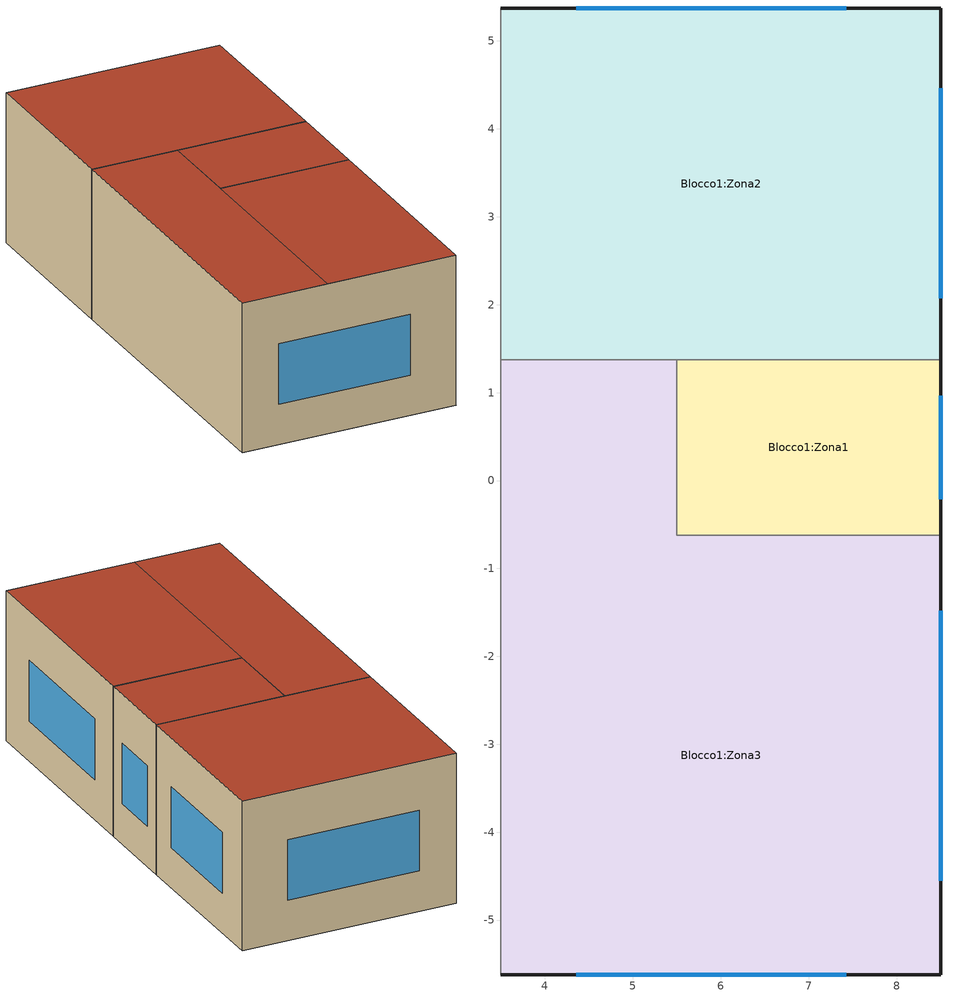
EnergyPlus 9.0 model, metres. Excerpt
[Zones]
Blocco1:Zona3
 floor adiabatic (Pavimento interno di progetto): 5.5,-0.62 3.5,-0.62 3.5,1.37 5.5,1.37 z0; 8.5,-5.63 3.5,-5.63 3.5,-0.62 8.5,-0.62 z0
 wall outside (Parete di progetto): 3.5,-5.62 8.5,-5.62 8.5,-0.62 z0:3.5
 wall to Blocco1:Zona1 (Partizione di progetto): 8.5,-0.62 5.5,-0.62 5.5,1.38 z0:3.5
 wall to Blocco1:Zona2 (Partizione di progetto): 5.5,1.38 3.5,1.38 z0:3.5
 wall adiabatic (Partizione di progetto): 3.5,1.38 3.5,-5.62 z0:3.5
 window (1001): 4.36,-5.62 7.43,-5.62 / 8.5,-4.55 8.5,-1.48 z0.94:2.36
 roof outside (Tetto Piano di progetto): 5.5,-5.62 8.5,-5.62 8.5,-0.62 5.5,-0.62 z3.5; 3.5,-5.62 5.5,-5.62 5.5,1.38 3.5,1.38 z3.5
Blocco1:Zona1
 floor adiabatic (Pavimento interno di progetto): 8.5,-0.62 5.5,-0.62 5.5,1.38 8.5,1.38 z0
 wall outside (Parete di progetto): 8.5,-0.62 8.5,1.38 z0:3.5
 wall to Blocco1:Zona2 (Partizione di progetto): 8.5,1.38 5.5,1.38 z0:3.5
 window (1001): 8.5,-0.21 8.5,0.96 z0.94:2.36
 roof outside (Tetto Piano di progetto): 5.5,-0.62 8.5,-0.62 8.5,1.38 5.5,1.38 z3.5
Blocco1:Zona2
 floor adiabatic (Pavimento interno di progetto): 8.5,1.38 3.5,1.38 3.5,5.38 8.5,5.38 z0
 wall outside (Parete di progetto): 8.5,1.38 8.5,5.38 3.5,5.38 z0:3.5
 wall adiabatic (Partizione di progetto): 3.5,5.38 3.5,1.38 z0:3.5
 window (1001): 8.5,2.07 8.5,4.46 / 7.43,5.38 4.36,5.38 z0.94:2.36
 roof outside (Tetto Piano di progetto): 3.5,1.38 8.5,1.38 8.5,5.38 3.5,5.38 z3.5
[Site:Location]
Senza titolo (O1-O1:31-12)  (01-01:31-12): Latitude {deg}=60.2; Longitude {deg}=11.08; Time Zone {hr}=1; Elevation {m}=204
[Site:GroundTemperature:BuildingSurface]
18, 18, 18, 18, 18, 18, 18, 18, 18, 18, 18, 18
[Site:GroundTemperature:Deep]
14, 14, 14, 14, 14, 14, 14, 14, 14, 14, 14, 14
[Site:GroundTemperature:Shallow]
14, 14, 14, 14, 14, 14, 14, 14, 14, 14, 14, 14
[Site:GroundTemperature:FCfactorMethod]
-2.98, -1.17, 2.35, 5.68, 11.99, 15.31, 16.23, 14.55, 10.66, 5.81, 1.03, -2.12
[Site:GroundReflectance]
0.2, 0.2, 0.2, 0.2, 0.2, 0.2, 0.2, 0.2, 0.2, 0.2, 0.2, 0.2
[Site:GroundReflectance:SnowModifier]
2, 2
[SizingPeriod:DesignDay] Day of Month=15; Humidity Condition Type=WetBulb; Barometric Pressure {Pa}=98898.2; Wind Direction {deg}=0; Rain Indicator=No; Snow Indicator=No
Name | Month | Day Type | Maximum Dry-Bulb Temperature {C} | Daily Dry-Bulb Temperature Range {deltaC} | Wetbulb or DewPoint at Maximum Dry-Bulb {C} | Wind Speed {m/s} | Daylight Saving Time Indicator | Solar Model Indicator | Sky Clearness
Summer Design Day in Senza titolo (O1-O1:31-12) Jun | 6 | SummerDesignDay | 27.5 | 13.9 | 16.1 | 0 | Yes | ASHRAEClearSky | 0.98
Summer Design Day in Senza titolo (O1-O1:31-12) Jul | 7 | SummerDesignDay | 28.8 | 12.9 | 17.4 | 0 | Yes | ASHRAEClearSky | 0.98
Summer Design Day in Senza titolo (O1-O1:31-12) Aug | 8 | SummerDesignDay | 27 | 12.1 | 16.6 | 0 | Yes | ASHRAEClearSky | 0.98
Summer Design Day in Senza titolo (O1-O1:31-12) Sep | 9 | SummerDesignDay | 21.3 | 10.3 | 14.8 | 0 | Yes | ASHRAEClearSky | 0.98
Winter Design Day in Senza titolo (O1-O1:31-12) | 1 | WinterDesignDay | -20.1 | 0 | -20.1 | 11.1 | No |  | 0
[Building]
Building: North Axis {deg}=0; Terrain=Suburbs; Loads Convergence Tolerance Value=.04; Temperature Convergence Tolerance Value {deltaC}=.4; Solar Distribution=FullExteriorWithReflections; Maximum Number of Warmup Days=25; Minimum Number of Warmup Days=6
[Material:NoMass] Roughness=Rough; Thermal Absorptance=0.9; Solar Absorptance=0.7; Visible Absorptance=0.7
Name | Thermal Resistance {m2-K/W}
3_RVAL_3 | .18
5_RVAL_2 | .15
[Construction]
Pavimento interno di progetto; Massa interna di progetto: Cast Concrete (Dense)_.1
Tetto Piano di progetto: Asphalt 1_.O1, MW Glass Wool (rolls)_.1445, 3_RVAL_3, Plasterboard_.O13
Partizione di progetto: Gypsum Plasterboard_.O25, 5_RVAL_2, Gypsum Plasterboard_.O25
Parete di progetto: Brickwork Outer_.1, XPS Extruded Polystyrene  - CO2 Blowing_.O795, Concrete Block (Medium)_.1, Gypsum Plastering_.O13
1001: 2, 1004, 2, 1004, 41
[WindowMaterial:Gas]
1004: Gas Type=Argon; Thickness {m}=.013
[WindowMaterial:Glazing] Optical Data Type=SpectralAverage; Thickness {m}=.003; Infrared Transmittance at Normal Incidence=0; Back Side Infrared Hemispherical Emissivity=.84; Conductivity {W/m-K}=.9; Dirt Correction Factor for Solar and Visible Transmittance=1
Name | Solar Transmittance at Normal Incidence | Front Side Solar Reflectance at Normal Incidence | Back Side Solar Reflectance at Normal Incidence | Visible Transmittance at Normal Incidence | Front Side Visible Reflectance at Normal Incidence | Back Side Visible Reflectance at Normal Incidence | Front Side Infrared Hemispherical Emissivity
2 | .837 | .075 | .075 | .898 | .081 | .081 | .84
41 | .63 | .22 | .19 | .85 | .079 | .056 | .1
[Material] Roughness=Rough; Thermal Absorptance=0.9
Name | Thickness {m} | Conductivity {W/m-K} | Density {kg/m3} | Specific Heat {J/kg-K} | Solar Absorptance | Visible Absorptance
Cast Concrete (Dense)_.1 | .1 | 1.4 | 2100 | 840 | 0.6 | 0.6
Asphalt 1_.O1 | .01 | 0.7 | 2100 | 1000 | 0.85 | 0.9
MW Glass Wool (rolls)_.1445 | .1445 | 0.04 | 12 | 840 | 0.6 | 0.6
Plasterboard_.O13 | .013 | 0.25 | 2800 | 896 | 0.5 | 0.5
Gypsum Plasterboard_.O25 | .025 | 0.25 | 900 | 1000 | 0.5 | 0.5
Brickwork Outer_.1 | .1 | 0.84 | 1700 | 800 | 0.7 | 0.7
XPS Extruded Polystyrene  - CO2 Blowing_.O795 | .0795 | 0.034 | 35 | 1400 | 0.6 | 0.6
Concrete Block (Medium)_.1 | .1 | 0.51 | 1400 | 1000 | 0.6 | 0.6
Gypsum Plastering_.O13 | .013 | 0.4 | 1000 | 1000 | 0.5 | 0.5
[Zone] Type=1; Multiplier=1; Zone Inside Convection Algorithm=TARP; Part of Total Floor Area=Yes
Name | Volume {m3} | Floor Area {m2}
Blocco1:Zona3 | 85.5641 | 25.1659
Blocco1:Zona1 | 16.5396 | 4.8646
Blocco1:Zona2 | 57.2137 | 16.8276
[PEOPLE] Number of People Calculation Method=People/Area; Fraction Radiant=.3; Sensible Heat Fraction=AutoCalculate; Carbon Dioxide Generation Rate {m3/s-W}=3.82e-08; Enable ASHRAE 55 Comfort Warnings=No; Mean Radiant Temperature Calculation Type=ZoneAveraged; Work Efficiency Schedule=Work efficiency; Clothing Insulation Calculation Method=ClothingInsulationSchedule; Air Velocity Schedule=AirVelocitySchedule
Name | Zone or ZoneList | Number of People Schedule | People per Zone Floor Area {person/m2} | Activity Level Schedule | Clothing Insulation Schedule
People Blocco1:Zona3 | Blocco1:Zona3 | Residential Occ | 0.0215278 | Activity Schedule 424 | Clothing Schedule 424
People Blocco1:Zona1 | Blocco1:Zona1 | Dwell_DomToilet_Occ | 0.0243172 | Activity Schedule 433 | Clothing Schedule 433
People Blocco1:Zona2 | Blocco1:Zona2 | Dwell_DomBed_Occ | 0.0229388 | Activity Schedule 440 | Clothing Schedule 440
[Lights] Design Level Calculation Method=Watts/Area; Return Air Fraction=0; Fraction Radiant=.42; Fraction Visible=.18; Fraction Replaceable=1
Name | Zone or ZoneList | Schedule | Watts per Zone Floor Area {W/m2}
Blocco1:Zona3 | Blocco1:Zona3 | Residential Light | 15
Blocco1:Zona1 | Blocco1:Zona1 | Dwell_DomToilet_Light | 5
Blocco1:Zona2 | Blocco1:Zona2 | Dwell_DomBed_Light | 5
[OtherEquipment] Fuel Type=Electricity; Design Level Calculation Method=Watts/Area; Fraction Latent=0; Fraction Radiant=.2; Fraction Lost=0; Carbon Dioxide Generation Rate {m3/s-W}=0
Name | Zone or ZoneList | Schedule | Power per Zone Floor Area {W/m2}
Blocco1:Zona3 Miscellaneous gain 1 | Blocco1:Zona3 | On 24/7 | 13.03
Blocco1:Zona1 Equipment gain 1 | Blocco1:Zona1 | Dwell_DomToilet_Equip | 1.61
Blocco1:Zona2 Equipment gain 1 | Blocco1:Zona2 | Dwell_DomBed_Equip | 3.58
[Daylighting:Controls] Daylighting Method=SplitFlux; Availability Schedule=On; Lighting Control Type=Continuous; Minimum Input Power Fraction for Continuous or ContinuousOff Dimming Control=0.1; Minimum Light Output Fraction for Continuous or ContinuousOff Dimming Control=0.1; Number of Stepped Control Steps=1; Probability Lighting will be Reset When Needed in Manual Stepped Control=1; Glare Calculation Azimuth Angle of View Direction Clockwise from Zone y-Axis {deg}=0; Maximum Allowable Discomfort Glare Index=22; DElight Gridding Resolution {m2}=1; Fraction of Zone Controlled by Reference Point 1=1
Name | Zone | Glare Calculation Daylighting Reference Point | Daylighting Reference Point 1 | Illuminance Setpoint at Reference Point 1 {lux}
Blocco1:Zona3 | Blocco1:Zona3 | Blocco1:Zona3 Ref Point 1 | Blocco1:Zona3 Ref Point 1 | 300
Blocco1:Zona1 | Blocco1:Zona1 | Blocco1:Zona1 Ref Point 1 | Blocco1:Zona1 Ref Point 1 | 100
Blocco1:Zona2 | Blocco1:Zona2 | Blocco1:Zona2 Ref Point 1 | Blocco1:Zona2 Ref Point 1 | 100
[ZoneInfiltration:DesignFlowRate] Schedule=On 24/7; Design Flow Rate Calculation Method=Flow/zone; Constant Term Coefficient=1; Temperature Term Coefficient=0; Velocity Term Coefficient=0; Velocity Squared Term Coefficient=0
Name | Zone or ZoneList | Design Flow Rate {m3/s}
Blocco1:Zona3 Infiltration | Blocco1:Zona3 | .016637
Blocco1:Zona1 Infiltration | Blocco1:Zona1 | .003216
Blocco1:Zona2 Infiltration | Blocco1:Zona2 | .011125
[ZoneVentilation:DesignFlowRate] Design Flow Rate Calculation Method=Flow/zone; Ventilation Type=NATURAL; Fan Pressure Rise {Pa}=0; Fan Total Efficiency=1; Constant Term Coefficient=1; Temperature Term Coefficient=0; Velocity Term Coefficient=0; Velocity Squared Term Coefficient=0; Minimum Indoor Temperature {C}=18; Maximum Indoor Temperature {C}=100; Delta Temperature {deltaC}=3; Minimum Outdoor Temperature {C}=15; Maximum Outdoor Temperature {C}=24; Maximum Wind Speed {m/s}=40
Name | Zone or ZoneList | Schedule | Design Flow Rate {m3/s}
Blocco1:Zona3 Nat Vent | Blocco1:Zona3 | Residential Occ | .118839
Blocco1:Zona1 Nat Vent | Blocco1:Zona1 | Dwell_DomToilet_Occ | .022972
Blocco1:Zona2 Nat Vent | Blocco1:Zona2 | Dwell_DomBed_Occ | .079463
[InternalMass]
Blocco1:Zona3 Internal mass: Construction=Massa interna di progetto; Zone=Blocco1:Zona3; Surface Area {m2}=12
[Sizing:Zone] Zone Cooling Design Supply Air Temperature Input Method=SupplyAirTemperature; Zone Cooling Design Supply Air Temperature {C}=12; Zone Cooling Design Supply Air Temperature Difference {deltaC}=0; Zone Heating Design Supply Air Temperature Input Method=SupplyAirTemperature; Zone Heating Design Supply Air Temperature {C}=35; Zone Heating Design Supply Air Temperature Difference {deltaC}=0; Zone Cooling Design Supply Air Humidity Ratio {kgWater/kgDryAir}=0.0077; Zone Heating Design Supply Air Humidity Ratio {kgWater/kgDryAir}=0.0156; Zone Heating Sizing Factor=1.25; Zone Cooling Sizing Factor=1.15; Cooling Design Air Flow Method=DesignDay; Cooling Minimum Air Flow Fraction=0; Heating Design Air Flow Method=DesignDay
Name | Design Specification Outdoor Air Object | Design Specification Zone Air Distribution Object
Blocco1:Zona3 | Blocco1:Zona3 | Blocco1:Zona3
Blocco1:Zona1 | Blocco1:Zona1 | Blocco1:Zona1
Blocco1:Zona2 | Blocco1:Zona2 | Blocco1:Zona2
[DesignSpecification:ZoneAirDistribution] Zone Air Distribution Effectiveness in Cooling Mode=1; Zone Air Distribution Effectiveness in Heating Mode=1
Blocco1:Zona3; Blocco1:Zona1; Blocco1:Zona2
[DesignSpecification:OutdoorAir] Outdoor Air Method=Flow/Person; Outdoor Air Flow per Zone Floor Area {m3/s-m2}=0; Outdoor Air Flow per Zone {m3/s}=0; Outdoor Air Flow Air Changes per Hour {1/hr}=0
Name | Outdoor Air Flow per Person {m3/s-person} | Outdoor Air Schedule
Blocco1:Zona3 | .0023597 | Residential Occ
Blocco1:Zona1 | .012 | Dwell_DomToilet_Occ
Blocco1:Zona2 | .01 | Dwell_DomBed_Occ
[ZoneControl:Thermostat] Control Type Schedule=Zone Control Type Sched
Name | Zone or ZoneList | Control 1
Blocco1:Zona3 Thermostat | Blocco1:Zona3 | Dual Setpoint - Zone Blocco1:Zona3
Blocco1:Zona1 Thermostat | Blocco1:Zona1 | Dual Setpoint - Zone Blocco1:Zona1
Blocco1:Zona2 Thermostat | Blocco1:Zona2 | Dual Setpoint - Zone Blocco1:Zona2
[ThermostatSetpoint:DualSetpoint]
Name | Heating Setpoint Temperature Schedule | Cooling Setpoint Temperature Schedule
Dual Setpoint - Zone Blocco1:Zona3 | Blocco1:Zona3 Heating Setpoint Schedule | Blocco1:Zona3 Cooling SP Sch
Dual Setpoint - Zone Blocco1:Zona1 | Blocco1:Zona1 Heating Setpoint Schedule | Blocco1:Zona1 Cooling SP Sch
Dual Setpoint - Zone Blocco1:Zona2 | Blocco1:Zona2 Heating Setpoint Schedule | Blocco1:Zona2 Cooling SP Sch
[Zone equipment]
Blocco1:Zona3: Blocco1:Zona3 Ideal Loads Air
Blocco1:Zona1: Blocco1:Zona1 Ideal Loads Air
Blocco1:Zona2: Blocco1:Zona2 Ideal Loads Air
[ZoneHVAC:IdealLoadsAirSystem] Maximum Heating Supply Air Temperature {C}=35; Minimum Cooling Supply Air Temperature {C}=12; Maximum Heating Supply Air Humidity Ratio {kgWater/kgDryAir}=0.0156; Minimum Cooling Supply Air Humidity Ratio {kgWater/kgDryAir}=0.0077; Heating Limit=LimitCapacity; Maximum Heating Air Flow Rate {m3/s}=Autosize; Maximum Sensible Heating Capacity {W}=Autosize; Cooling Limit=LimitFlowRateAndCapacity; Maximum Cooling Air Flow Rate {m3/s}=Autosize; Maximum Total Cooling Capacity {W}=Autosize; Dehumidification Control Type=None; Humidification Control Type=None; Outdoor Air Economizer Type=NoEconomizer; Heat Recovery Type=Sensible; Sensible Heat Recovery Effectiveness=0.7; Latent Heat Recovery Effectiveness=0.65
Name | Heating Availability Schedule | Cooling Availability Schedule | Design Specification Outdoor Air Object
Blocco1:Zona3 Ideal Loads Air | Blocco1:Zona3 Heating Availability Sch | Blocco1:Zona3 Cooling Availability Sch | Blocco1:Zona3
Blocco1:Zona1 Ideal Loads Air | Blocco1:Zona1 Heating Availability Sch | Blocco1:Zona1 Cooling Availability Sch | Blocco1:Zona1
Blocco1:Zona2 Ideal Loads Air | Blocco1:Zona2 Heating Availability Sch | Blocco1:Zona2 Cooling Availability Sch | Blocco1:Zona2
[Schedule:Compact]
On; On 24/7: Through: 12/31, For: AllDays, Until: 24:00, 1
Work efficiency: Through: 12/31, For: AllDays, Until: 24:00, 0
AirVelocitySchedule: Through: 12/31, For: AllDays, Until: 24:00, .137
Dwell_DomToilet_Occ: Through: 31 Dec, For: Weekdays SummerDesignDay, Until: 06:00, 0, Until: 07:00, 0.25, Until: 09:00, 1, Until: 10:00, 0.25, Until: 18:00, 0, Until: 19:00, 0.5, Until: 21:00, 1, Until: 22:00, 0.3, Until: 24:00, 0, For: Weekends, Until: 06:00, 0, Until: 07:00, 0.25, Until: 09:00, 1, Until: 10:00, 0.25, Until: 18:00, 0, Until: 19:00, 0.5, Until: 21:00, 1, Until: 22:00, 0.3, Until: 24:00, 0, For: Holidays, Until: 06:00, 0, Until: 07:00, 0.25, Until: 09:00, 1, Until: 10:00, 0.25, Until: 18:00, 0, Until: 19:00, 0.5, Until: 21:00, 1, Until: 22:00, 0.3, Until: 24:00, 0, For: WinterDesignDay AllOtherDays, Until: 24:00, 0
Dwell_DomToilet_Light: Through: 31 Dec, For: Weekdays SummerDesignDay, Until: 06:00, 0, Until: 10:00, 1, Until: 18:00, 0, Until: 22:00, 1, Until: 24:00, 0, For: Weekends, Until: 06:00, 0, Until: 10:00, 1, Until: 18:00, 0, Until: 22:00, 1, Until: 24:00, 0, For: Holidays, Until: 06:00, 0, Until: 10:00, 1, Until: 18:00, 0, Until: 22:00, 1, Until: 24:00, 0, For: WinterDesignDay AllOtherDays, Until: 24:00, 0
Dwell_DomToilet_Equip: Through: 31 Dec, For: Weekdays SummerDesignDay, Until: 07:00, 0.06196, Until: 08:00, 0.53098, Until: 09:00, 1, Until: 10:00, 0.53098, Until: 17:00, 0.06196, Until: 18:00, 0.29647, Until: 19:00, 0.53098, Until: 20:00, 0.76549, Until: 22:00, 1, Until: 23:00, 0.76549, Until: 24:00, 0.29647, For: Weekends, Until: 07:00, 0.06196, Until: 08:00, 0.53098, Until: 09:00, 1, Until: 10:00, 0.53098, Until: 17:00, 0.06196, Until: 18:00, 0.29647, Until: 19:00, 0.53098, Until: 20:00, 0.76549, Until: 22:00, 1, Until: 23:00, 0.76549, Until: 24:00, 0.29647, For: Holidays, Until: 07:00, 0.06196, Until: 08:00, 0.53098, Until: 09:00, 1, Until: 10:00, 0.53098, Until: 17:00, 0.06196, Until: 18:00, 0.29647, Until: 19:00, 0.53098, Until: 20:00, 0.76549, Until: 22:00, 1, Until: 23:00, 0.76549, Until: 24:00, 0.29647, For: WinterDesignDay AllOtherDays, Until: 24:00, 0
Dwell_DomBed_Occ: Through: 31 Dec, For: Weekdays SummerDesignDay, Until: 07:00, 1, Until: 08:00, 0.5, Until: 09:00, 0.25, Until: 22:00, 0, Until: 23:00, 0.25, Until: 24:00, 0.75, For: Weekends, Until: 07:00, 1, Until: 08:00, 0.5, Until: 09:00, 0.25, Until: 22:00, 0, Until: 23:00, 0.25, Until: 24:00, 0.75, For: Holidays, Until: 07:00, 1, Until: 08:00, 0.5, Until: 09:00, 0.25, Until: 22:00, 0, Until: 23:00, 0.25, Until: 24:00, 0.75, For: WinterDesignDay AllOtherDays, Until: 24:00, 0
Dwell_DomBed_Light: Through: 31 Dec, For: Weekdays SummerDesignDay, Until: 07:00, 0, Until: 10:00, 1, Until: 19:00, 0, Until: 23:00, 0.2, Until: 24:00, 0, For: Weekends, Until: 07:00, 0, Until: 10:00, 1, Until: 19:00, 0, Until: 23:00, 0.2, Until: 24:00, 0, For: Holidays, Until: 07:00, 0, Until: 10:00, 1, Until: 19:00, 0, Until: 23:00, 0.2, Until: 24:00, 0, For: WinterDesignDay AllOtherDays, Until: 24:00, 0
Dwell_DomBed_Equip: Through: 31 Dec, For: Weekdays SummerDesignDay, Until: 07:00, 0.06993, Until: 08:00, 0.53497, Until: 09:00, 1, Until: 10:00, 0.53497, Until: 17:00, 0.06993, Until: 18:00, 0.30245, Until: 19:00, 0.53497, Until: 20:00, 0.76748, Until: 22:00, 1, Until: 23:00, 0.76748, Until: 24:00, 0.30245, For: Weekends, Until: 07:00, 0.06993, Until: 08:00, 0.53497, Until: 09:00, 1, Until: 10:00, 0.53497, Until: 17:00, 0.06993, Until: 18:00, 0.30245, Until: 19:00, 0.53497, Until: 20:00, 0.76748, Until: 22:00, 1, Until: 23:00, 0.76748, Until: 24:00, 0.30245, For: Holidays, Until: 07:00, 0.06993, Until: 08:00, 0.53497, Until: 09:00, 1, Until: 10:00, 0.53497, Until: 17:00, 0.06993, Until: 18:00, 0.30245, Until: 19:00, 0.53497, Until: 20:00, 0.76748, Until: 22:00, 1, Until: 23:00, 0.76748, Until: 24:00, 0.30245, For: WinterDesignDay AllOtherDays, Until: 24:00, 0
Residential Occ: Through: 31 Dec, For: Weekdays, Until: 05:00, 1, Until: 06:00, 0.8, Until: 08:00, 0.75, Until: 09:00, 0.5, Until: 15:00, 0.43, Until: 18:00, 0.5, Until: 21:00, 0.75, Until: 24:00, 0.8, For: Saturday, Until: 07:00, 1, Until: 08:00, 0.8, Until: 09:00, 0.75, Until: 10:00, 0.5, Until: 15:00, 0.43, Until: 18:00, 0.5, Until: 21:00, 0.75, Until: 24:00, 0.8, For: Sunday Holidays, Until: 07:00, 1, Until: 08:00, 0.8, Until: 09:00, 0.75, Until: 10:00, 0.5, Until: 15:00, 0.43, Until: 18:00, 0.5, Until: 21:00, 0.75, Until: 24:00, 0.8, For: SummerDesignDay, Until: 24:00, 1, For: AllOtherDays, Until: 24:00, 0
Residential Light: Through: 31 Dec, For: Weekdays, Until: 06:00, 0, Until: 22:00, 1, Until: 23:00, 0.8, Until: 24:00, 0.2, For: Saturday, Until: 07:00, 0, Until: 22:00, 1, Until: 23:00, 0.8, Until: 24:00, 0.2, For: Sunday Holidays, Until: 07:00, 0, Until: 22:00, 1, Until: 23:00, 0.8, Until: 24:00, 0.2, For: SummerDesignDay, Until: 24:00, 1, For: AllOtherDays, Until: 24:00, 0
Activity Schedule 424: Through: 12/31, For: AllDays, Until: 24:00, 117
Clothing Schedule 424; Clothing Schedule 433; Clothing Schedule 440: Through: 4/1, For: AllDays, Until: 24:00, 1, Through: 9/30, For: AllDays, Until: 24:00, .5, Through: 12/31, For: AllDays, Until: 24:00, 1
Activity Schedule 433: Through: 12/31, For: AllDays, Until: 24:00, 126
Activity Schedule 440: Through: 12/31, For: AllDays, Until: 24:00, 81
Blocco1:Zona3 Heating Setpoint Schedule: Through: 31 May, For: AllDays, Until: 24:00, 20, Through: 10 Sep, For: AllDays, Until: 24:00, -50, Through: 31 Dec, For: AllDays, Until: 24:00, 20
Blocco1:Zona3 Heating Availability Sch; Blocco1:Zona1 Heating Availability Sch; Blocco1:Zona2 Heating Availability Sch: Through: 31 May, For: AllDays, Until: 24:00, 1, Through: 10 Sep, For: AllDays, Until: 24:00, 0, Through: 31 Dec, For: AllDays, Until: 24:00, 1
Blocco1:Zona3 Cooling SP Sch; Blocco1:Zona1 Cooling SP Sch; Blocco1:Zona2 Cooling SP Sch: Through: 31 May, For: AllDays, Until: 24:00, 100, Through: 10 Sep, For: AllDays, Until: 24:00, 26, Through: 31 Dec, For: AllDays, Until: 24:00, 100
Blocco1:Zona3 Cooling Availability Sch; Blocco1:Zona1 Cooling Availability Sch; Blocco1:Zona2 Cooling Availability Sch: Through: 31 May, For: AllDays, Until: 24:00, 0, Through: 10 Sep, For: AllDays, Until: 24:00, 1, Through: 31 Dec, For: AllDays, Until: 24:00, 0
Blocco1:Zona1 Heating Setpoint Schedule; Blocco1:Zona2 Heating Setpoint Schedule: Through: 31 May, For: AllDays, Until: 24:00, 18, Through: 10 Sep, For: AllDays, Until: 24:00, -50, Through: 31 Dec, For: AllDays, Until: 24:00, 18
[Schedule:Day:Hourly]
Summer Control Type Day Sch; Winter Control Type Day Sch: 4, 4, 4, 4, 4, 4, 4, 4, 4, 4, 4, 4, 4, 4, 4, 4, 4, 4, 4, 4, 4, 4, 4, 4
[Schedule:Week:Daily]
Summer Control Type Week Sch: Summer Control Type Day Sch, Summer Control Type Day Sch, Summer Control Type Day Sch, Summer Control Type Day Sch, Summer Control Type Day Sch, Summer Control Type Day Sch, Summer Control Type Day Sch, Summer Control Type Day Sch, Summer Control Type Day Sch, Summer Control Type Day Sch, Summer Control Type Day Sch, Summer Control Type Day Sch
Winter Control Type Week Sch: Winter Control Type Day Sch, Winter Control Type Day Sch, Winter Control Type Day Sch, Winter Control Type Day Sch, Winter Control Type Day Sch, Winter Control Type Day Sch, Winter Control Type Day Sch, Winter Control Type Day Sch, Winter Control Type Day Sch, Winter Control Type Day Sch, Winter Control Type Day Sch, Winter Control Type Day Sch
[Schedule:Year]
Zone Control Type Sched: Winter Control Type Week Sch, 1, 1, 3, 31, Summer Control Type Week Sch, 4, 1, 9, 30, Winter Control Type Week Sch, 10, 1, 12, 31
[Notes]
Hourly weather file: C:\ProgramData\DesignBuilder\Weather Data\NOR_OSLO_FORNEBU_IWEC.epw
